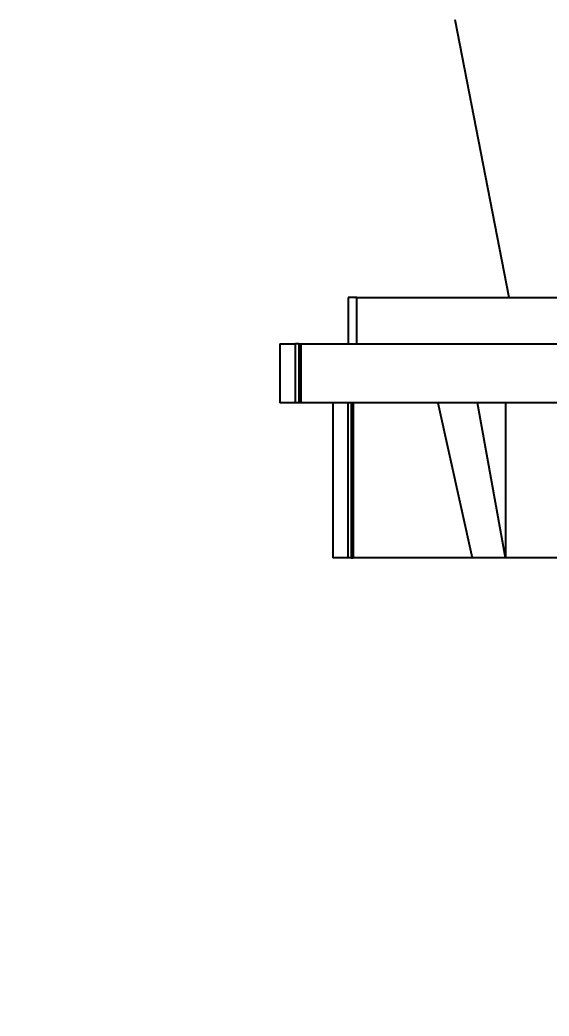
# Model space of a CAD drawing. Extents: x 1425 to 2779, y 0 to 992.
# Drawn here: x 2195.6 to 2229.8, y 295.1 to 359.4 of the extents above; entities that cross this region are included whole.
import ezdxf

# ---------------------------------------------------------------- set-up
doc = ezdxf.new("R2010")
doc.units = 0
doc.header["$LTSCALE"] = 10
doc.header["$MEASUREMENT"] = 0
doc.header["$PDMODE"] = 3
doc.header["$PDSIZE"] = -10
doc.layers.get('0').update_dxf_attribs({"linetype": 'CONTINUOUS'})
doc.layers.get('DEFPOINTS').update_dxf_attribs({"linetype": 'CONTINUOUS'})
doc.layers.add('1', color=7, linetype='CONTINUOUS')
doc.styles.add('Daelim Dimension', font='')
doc.styles.get('Daelim Dimension').set_extended_font_data('나눔고딕')
doc.dimstyles.new('DEFAULT', dxfattribs={"dimscale": 2, "dimtxt": 2, "dimasz": 2, "dimexe": 0, "dimexo": 2, "dimgap": 1, "dimtad": 1, "dimdec": 1, "dimzin": 9, "dimdsep": 46, "dimtxsty": 'Daelim Dimension', "dimcen": 0.5, "dimclrd": 252, "dimclre": 252, "dimclrt": 3, "dimadec": 1, "dimazin": 0, "dimtfac": 1, "dimtdec": 1, "dimtix": 1, "dimtmove": 0, "dimatfit": 3, "dimfxl": 1, "dimtolj": 1, "dimtzin": 1, "dimlwd": 9, "dimlwe": 9, "dimarcsym": 0})

# ---------------------------------------------------------------- blocks, each defined once
blk = doc.blocks.new('*D16')
at = {"color": 5, "lineweight": 9, "ltscale": 0.5, "transparency": 16777216}
for p, q in [((2124.17, 423.466), (2124.17, 287.594)), ((2239.339, 355.429), (2239.339, 287.594)), ((2128.17, 287.594), (2235.339, 287.594))]:
    blk.add_line(p, q, dxfattribs=at)
at = {"color": 5, "ltscale": 0.5, "transparency": 16777216}
for points in [[(2128.17, 288.26), (2128.17, 286.927), (2124.17, 287.594)], [(2235.339, 288.26), (2235.339, 286.927), (2239.339, 287.594)]]:
    blk.add_solid(points, dxfattribs=at)
at = {"layer": 'DEFPOINTS', "color": 0, "ltscale": 0.5, "transparency": 16777216}
for p in [(2124.17, 427.466), (2239.339, 359.429), (2239.339, 287.594)]:
    blk.add_point(p, dxfattribs=at)
at = {"color": 7, "lineweight": -3, "ltscale": 0.5, "transparency": 16777216, "insert": (2181.755, 294.98), "char_height": 10, "attachment_point": 5, "style": 'Daelim Dimension'}
blk.add_mtext('\\A1;115', dxfattribs=at)

msp = doc.modelspace()

# ---------------------------------------------------------------- linework, layer by layer
at = {"layer": '1', "color": 7, "linetype": 'Continuous', "lineweight": -3}
for p, q in [((2227.197, 341.513), (2223.715, 359.429)), ((2216.806, 341.513), (2216.806, 338.513)), ((2217.356, 341.513), (2216.806, 341.513)), ((2217.356, 341.513), (2259.615, 341.513)), ((2217.356, 338.513), (2217.356, 341.513)), ((2212.399, 338.513), (2213.399, 338.513)), ((2212.399, 338.513), (2212.399, 334.713)), ((2213.615, 338.513), (2213.399, 338.513)), ((2213.399, 334.713), (2213.399, 338.513)), ((2213.615, 338.513), (2213.747, 338.513)), ((2213.615, 338.513), (2213.615, 334.713)), ((2213.747, 338.513), (2265.115, 338.513)), ((2213.747, 338.513), (2213.747, 334.713)), ((2213.399, 334.713), (2212.399, 334.713)), ((2213.615, 334.713), (2213.399, 334.713)), ((2213.747, 334.713), (2213.615, 334.713)), ((2222.587, 334.713), (2213.747, 334.713)), ((2215.801, 334.713), (2215.801, 324.713)), ((2216.801, 324.713), (2216.801, 334.713)), ((2216.988, 334.713), (2216.988, 324.713)), ((2217.115, 334.713), (2217.115, 324.713)), ((2222.586, 334.711), (2224.799, 324.713)), ((2225.152, 334.713), (2222.618, 334.713)), ((2226.965, 324.713), (2225.152, 334.713)), ((2236.115, 334.713), (2225.152, 334.713)), ((2226.965, 334.713), (2226.965, 324.713)), ((2216.801, 324.713), (2215.801, 324.713)), ((2216.988, 324.713), (2216.801, 324.713)), ((2216.988, 324.713), (2217.115, 324.713)), ((2224.799, 324.713), (2217.115, 324.713)), ((2226.965, 324.713), (2224.799, 324.713)), ((2236.365, 324.713), (2226.965, 324.713))]:
    msp.add_line(p, q, dxfattribs=at)
msp.add_ellipse((2237.233, 267.716), major_axis=(-15.104, 66.903), ratio=0.335307, start_param=6.261539, end_param=6.262897, dxfattribs=at)

# ---------------------------------------------------------------- dimensions: what is measured, and where the dimension line sits
at = {"color": 5, "lineweight": -3, "ltscale": 0.5}
dim = msp.add_linear_dim(base=(2239.339, 287.594), p1=(2124.17, 427.466), p2=(2239.339, 359.429), text='115', dimstyle='DEFAULT', override={"dimtxt": 5, "dimclrd": 5, "dimclre": 5, "dimclrt": 7}, dxfattribs=at)
dim.commit()
dim.dimension.update_dxf_attribs({"geometry": '*D16', "text_midpoint": (2181.755, 294.98)})

doc.saveas('drawing.dxf')
